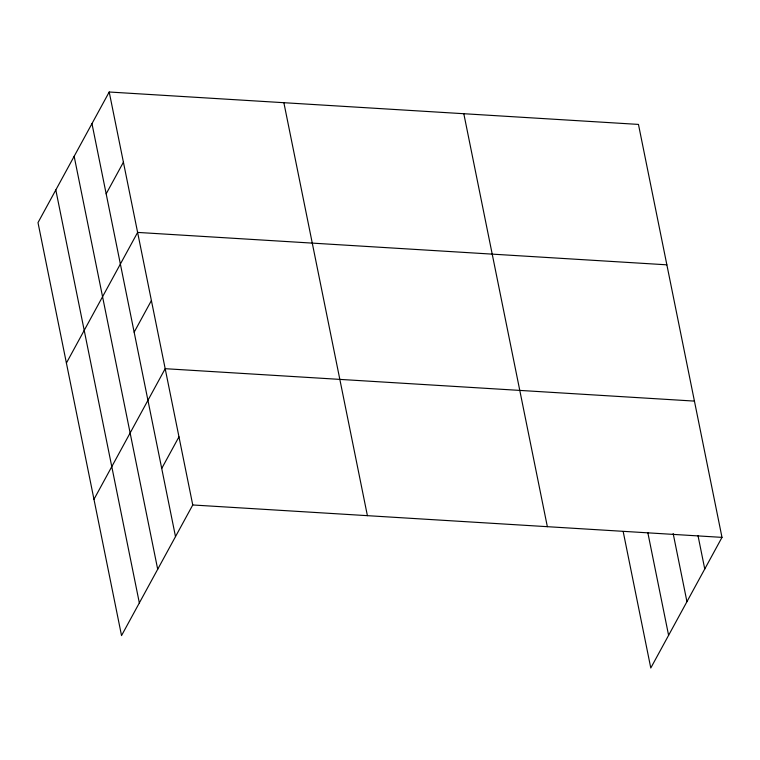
<?xml version="1.0" encoding="UTF-8"?>
<svg xmlns="http://www.w3.org/2000/svg" width="760" height="760" viewBox="0 0 760 760"><rect width="100%" height="100%" fill="white"/><g stroke="black" fill="none" stroke-linecap="round" stroke-linejoin="round"><path stroke-width="1.14" d="M109.212 92.007L38 222.623L121.534 635.588L192.755 504.972L109.212 92.007L638.466 124.412L722 537.377L650.788 667.992L623.219 531.715M106.172 193.838L123.414 162.213M66.405 363.033L137.617 232.417L666.862 264.822M134.159 332.187L151.401 300.561M93.974 499.31L165.186 368.695L694.431 401.099M161.718 468.464L178.97 436.838M192.755 504.972L722 537.377M697.984 535.515L704.757 569.003M673.16 533.529L686.945 601.673M647.805 532.542L668.6 635.322M463.809 113.715L547.352 526.68M283.87 102.704L367.403 515.669M91.969 123.633L175.503 536.607M74.157 156.303L157.7 569.269M55.812 189.962L139.346 602.927"/></g></svg>
